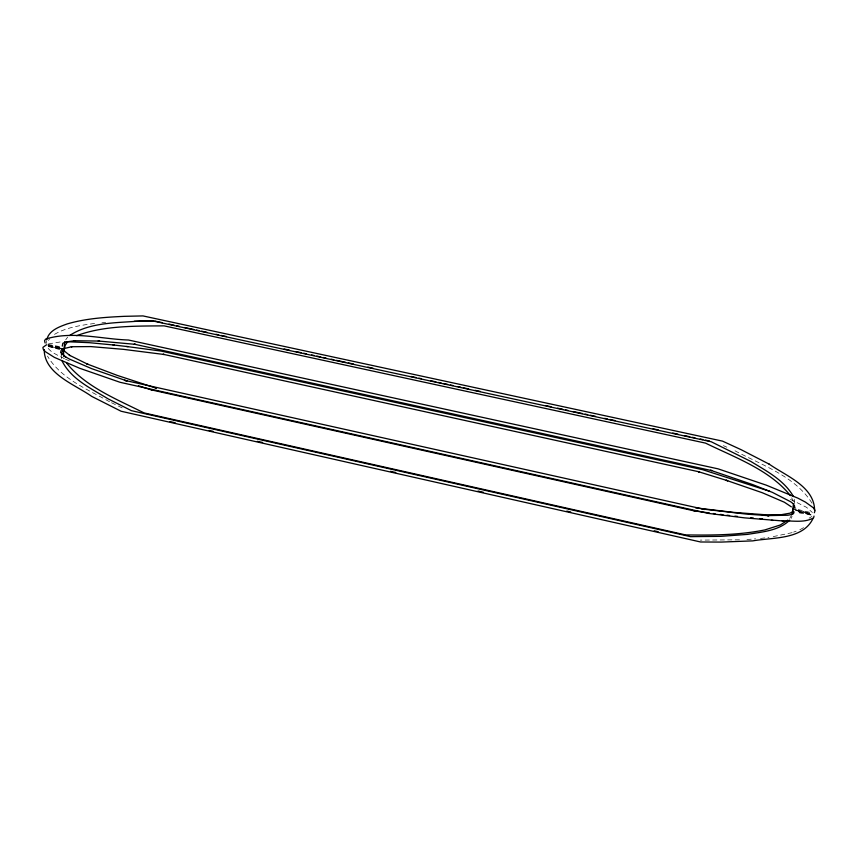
<?xml version="1.0" encoding="UTF-8"?>
<svg xmlns="http://www.w3.org/2000/svg" width="858" height="858" viewBox="0 0 858 858"><rect width="100%" height="100%" fill="white"/><g stroke="black" fill="none" stroke-linecap="round" stroke-linejoin="round"><path stroke-width="0.64" stroke-dasharray="4.29 3.22" d="M794.701 503.485L794.154 498.927M791.301 518.318L792.063 516.291M789.746 518.35L791.451 515.422M48.456 340.497L49.71 338.674M65.712 339.822L67.632 337.13M811.893 516.473L809.115 518.157M799.817 529.772L805.555 526.555M54.504 334.373C66.109 327.348 81.832 325.053 95.753 323.337M793.661 532.099L796.127 531.166M48.466 343.897L61.283 341.795M792.149 532.646L770.184 537.247M760.51 538.449L768.972 537.398M101.941 322.79L105.652 322.458M746.953 539.51L755.576 538.835M739.457 539.821L700.3 540.111M47.919 344.433L59.835 346.6M47.994 345.141L60.081 347.351M810.982 515.047L797.157 512.505M795.613 509.974L809.78 513.084M809.63 514.296L795.495 511.164M810.971 514.425L797.168 511.561M48.027 345.345L58.108 347.361M59.706 349.528L47.823 346.428M59.449 348.766L49.024 346.267M798.101 509.545L810.113 512.408M48.863 345.109L60.146 347.865M61.293 348.584L57.218 347.833M795.463 510.349L809.62 513.427M809.791 513.953L795.645 510.789M60.221 348.756L47.716 345.527M798.09 510.478L811.625 513.652M55.92 347.898L48.177 345.924M790.422 499.356L806.552 507.325L812.365 512.494M65.519 359.223L71.117 361.679M723.391 445.645L726.887 447.2M122.19 407.882L110.639 402.295M735.038 450.815C762.043 465.304 795.559 476.329 812.333 503.678M64.436 358.698C58.419 355.158 50.107 352.831 46.836 346.171M109.524 401.737C87.537 389.307 60.929 378.721 47.49 356.081M791.698 497.844L793.275 501.426M61.197 356.499L61.583 358.633M46.514 340.755L46.782 343.425"/><path stroke-width="1.29" d="M814.607 510.081C814.178 486.432 785.982 475.922 769.369 464.242L769.015 464.049M792.02 514.446L792.867 510.724M61.422 355.18L61.873 352.552L63.76 349.206M44.23 349.721C44.133 373.82 75.172 384.62 91.742 396.407L121.075 411.239L700.621 541.988L721.224 542.084L752.831 540.872C772.672 537.322 802.605 539.875 812.901 518.725M814.028 516.076L813.599 517.803C804.3 523.273 792.417 520.474 782.185 520.945M64.275 348.788L65.229 345.259L67.632 341.731M792.706 509.652L793.5 503.646M46.793 339.747C48.82 330.491 59.138 326.834 67.063 323.97C85.639 318.49 105.126 317.235 124.378 316.334L142.964 315.916L722.543 441.13L741.248 449.753L769.369 464.242M64.8 341.688L64.071 348.305M793.929 511.625L793.897 513.009L791.29 514.575L787.901 515.229L767.374 515.615L769.004 515.712L746.224 514.081L702.101 508.976L704.772 509.459L124.507 380.309L127.016 380.973L91.752 368.683L69.67 359.18L64.865 356.467L65.723 356.971L60.575 352.52L61.261 350.064L63.267 349.217M794.551 505.673L793.071 509.266M789.692 520.152C778.732 530.898 761.958 531.906 747.575 534.384L720.774 536.357L690.551 536.647L131.413 410.66L108.011 398.809C91.27 388.524 71.064 379.247 61.969 360.768M787.794 520.109L780.34 524.978L764.886 529.912C738.824 535.199 712.054 535.295 685.563 534.909L144.101 412.934C117.031 399.345 85.382 386.872 66.549 362.945M69.637 335.51C90.058 322.104 116.205 323.005 139.682 321.053L152.048 320.785L711.196 441.741L750.771 461.411C766.366 470.978 784.126 480.094 793.468 496.557M814.349 512.762L815.1 510.585L813.427 507.861L805.458 502.123L797.897 498.155L766.258 485.156L718.092 468.854L128.486 340.025C101.319 339.114 72.169 330.695 45.635 339.082L44.541 340.69L45.12 343.007M795.023 507.775L793.532 503.978L790.754 501.801L772.372 492.374L752.595 484.566L710.521 470.248L711.722 470.602L134.245 344.176L135.435 344.348L98.166 341.001L99.603 341.076L73.992 340.723L74.989 340.637L65.38 342.095L62.795 343.329L62.28 346.117M792.331 511.786L790.079 513.159L780.769 514.789L781.777 514.682L766.258 514.821L733.536 512.387L695.602 507.839M76.705 335.692C103.571 325.557 135.06 326.104 164.071 325.858L705.533 443.114C735.145 457.582 769.776 469.862 790.433 495.634M46.589 344.734L42.9 347.372L43.211 349.142L45.324 351.662L54.419 357.4L79.633 368.254L120.013 382.282L708.408 513.406L744.744 517.878L783.826 521.042M63.589 349.603L63.621 356.36M65.197 348.284L72.19 346.611L71.321 346.729L90.819 346.589L123.423 349.345L164.125 354.493L163.095 354.279L699.463 471.9L698.262 471.621L727.745 480.77L726.061 480.233L762.419 492.782L784.416 502.262L791.376 506.874M134.256 321.235L155.491 321.224M67.224 341.72L89.329 342.685L114.468 345.088M794.283 509.223L795.956 509.298M771.374 520.323L772.983 520.42M759.898 518.629L762.515 518.833M750.686 517.782L753.324 518.039M734.866 516.13L737.505 516.419M126.544 346.482L161.143 351.094L702.809 469.734L769.776 491.312M112.891 344.905L128.078 346.653M720.377 514.392L723.004 514.714M726.962 515.208L729.59 515.529M713.416 513.524L715.111 513.749M693.875 510.8L709.491 512.998M61.293 348.584L62.816 348.809M155.856 321.278L162.398 322.694M168.94 324.109L174.174 325.246M176.791 325.804L179.408 326.372M184.642 327.509L193.801 329.493M196.418 330.051L199.035 330.62M201.651 331.188L206.896 332.314M216.055 334.298L218.672 334.867M221.289 335.435L226.523 336.561M284.095 349.013L289.328 350.15M295.871 351.566L301.104 352.692M303.721 353.26L306.338 353.828M311.572 354.965L314.189 355.523M316.806 356.091L320.731 356.939M323.348 357.507L325.965 358.076M331.199 359.202L333.816 359.77M336.433 360.339L345.602 362.323M348.219 362.891L353.453 364.017M367.846 367.127L373.08 368.264M411.025 376.469L416.259 377.606M418.876 378.174L421.493 378.732M430.652 380.716L435.885 381.853M438.502 382.411L441.119 382.979M443.736 383.547L447.661 384.395M450.278 384.963L452.895 385.532M458.129 386.658L460.746 387.226M463.363 387.795L468.597 388.921M475.15 390.336L480.383 391.473M545.806 405.62L551.04 406.756M557.582 408.172L562.816 409.298M565.433 409.867L568.05 410.435M573.283 411.572L582.443 413.545M585.059 414.114L587.676 414.682M590.293 415.251L595.527 416.377M604.686 418.361L607.314 418.929M609.931 419.487L615.165 420.624M653.11 428.828L658.343 429.965M672.736 433.076L677.97 434.212M684.512 435.628L689.746 436.754M692.363 437.323L694.98 437.891M700.214 439.017L702.831 439.586M705.448 440.154L709.373 441.001M155.362 388.009L156.392 388.245L117.396 375.439L86.787 363.856L87.988 364.371L69.283 355.148L70.024 355.62L64.65 351.276L64.018 349.517M138.428 385.789L151.201 389.832L695.077 511.068M151.201 389.832L152.22 390.058M169.927 421.578L175.15 422.758M209.095 430.416L213.009 431.295M257.389 441.302L262.612 442.481M390.551 471.332L395.763 472.511M478.013 491.066L483.236 492.235M566.784 511.078L570.699 511.969M654.246 530.812L658.161 531.692M792.803 510.242L792.835 514.274"/></g></svg>
